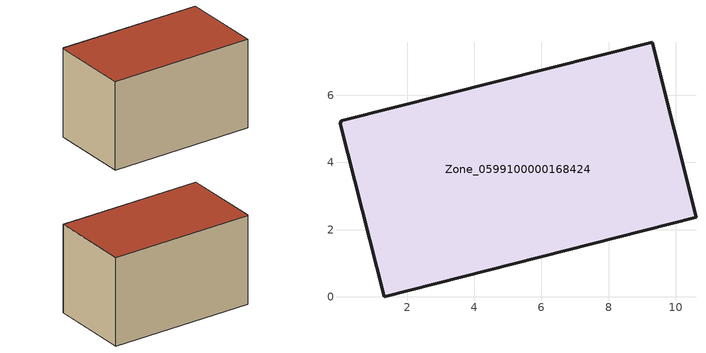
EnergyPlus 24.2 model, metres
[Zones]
Zone_0599100000168424
 floor ground (C_G): 9.29,7.58 10.6,2.37 1.32,0 0.02,5.15 0.04,5.24 z0
 wall outside (C_F): 10.6,2.37 9.29,7.58 0.04,5.24 0.02,5.15 1.32,0 10.6,2.37 z0:5.83
 roof outside (C_R): 1.32,0 10.6,2.37 9.29,7.58 0.04,5.24 0.02,5.15 z5.83
[BUILDING]
Pand.0599100000168424: North Axis=0; Terrain=City; Loads Convergence Tolerance Value=0.04; Temperature Convergence Tolerance Value=0.4; Solar Distribution=FullExterior; Maximum Number of Warmup Days=25; Minimum Number of Warmup Days=1
[Site:Location]
Rotterdam.The.Hague.AP_ZH_NLD Design_Conditions: Latitude=51.96; Longitude=4.45; Time Zone=1; Elevation=-4.5
[SITE:GROUNDTEMPERATURE:BUILDINGSURFACE]
18, 18, 18, 18, 18, 18, 18, 18, 18, 18, 18, 18
[MATERIAL] Thermal Absorptance=0.9; Solar Absorptance=0.7; Visible Absorptance=0.7
Name | Roughness | Thickness | Conductivity | Density | Specific Heat
G.TI.1975-1991 | MediumSmooth | 0.15 | 0.288461 | 540 | 1210
F.TI.1975-1991 | Rough | 0.3 | 0.230769 | 1920 | 840
R.TI.1975-1991 | MediumRough | 0.2 | 0.153846 | 1500 | 1000
[CONSTRUCTION]
C_G: G.TI.1975-1991
C_F: F.TI.1975-1991
C_R: R.TI.1975-1991
[ZONE]
Zone_0599100000168424: Type=1; Multiplier=1; Ceiling Height=Autocalculate; Volume=Autocalculate; Floor Area=autocalculate; Part of Total Floor Area=Yes
[ZONEINFILTRATION:DESIGNFLOWRATE]
Infil_Zone_0599100000168424: Zone or ZoneList or Space or SpaceList=Zone_0599100000168424; Schedule=AlwaysOn; Design Flow Rate Calculation Method=Flow/Area; Flow Rate per Floor Area=0.003; Constant Term Coefficient=1; Temperature Term Coefficient=0; Velocity Term Coefficient=0; Velocity Squared Term Coefficient=0
[HVACTEMPLATE:ZONE:IDEALLOADSAIRSYSTEM]
Zone_0599100000168424: Maximum Heating Supply Air Temperature=50; Minimum Cooling Supply Air Temperature=13; Maximum Heating Supply Air Humidity Ratio=0.0156; Minimum Cooling Supply Air Humidity Ratio=0.0077; Heating Limit=NoLimit; Cooling Limit=NoLimit; Dehumidification Control Type=ConstantSensibleHeatRatio; Cooling Sensible Heat Ratio=0.7; Dehumidification Setpoint=60; Humidification Control Type=None; Humidification Setpoint=30; Outdoor Air Method=None; Outdoor Air Flow Rate per Person=0.00944; Outdoor Air Flow Rate per Zone Floor Area=0; Outdoor Air Flow Rate per Zone=0; Demand Controlled Ventilation Type=None; Outdoor Air Economizer Type=NoEconomizer; Heat Recovery Type=None; Sensible Heat Recovery Effectiveness=0.7; Latent Heat Recovery Effectiveness=0.65
[ZONECONTROL:THERMOSTAT]
ThermostatControl_Zone_0599100000168424: Zone or ZoneList=Zone_0599100000168424; Control Type Schedule=DualSetpointControlType; Control 1=Thermostat_Zone_0599100000168424; Temperature Difference Between Cutout And Setpoint=0
[THERMOSTATSETPOINT:DUALSETPOINT]
Thermostat_Zone_0599100000168424: Heating Setpoint Temperature Schedule=HeatingSetpoint_Zone_0599100000168424; Cooling Setpoint Temperature Schedule=CoolingSetpoint_Zone_0599100000168424
[SCHEDULE:COMPACT]
HeatingSetpoint_Zone_0599100000168424: Through: 12/31, For: AllDays, Until: 24:00, 21
CoolingSetpoint_Zone_0599100000168424: Through: 12/31, For: AllDays, Until: 24:00, 24
DualSetpointControlType: Through: 12/31, For: AllDays, Until: 24:00, 4
AlwaysOn: Through: 12/31, For: AllDays, Until: 24:00, 1
